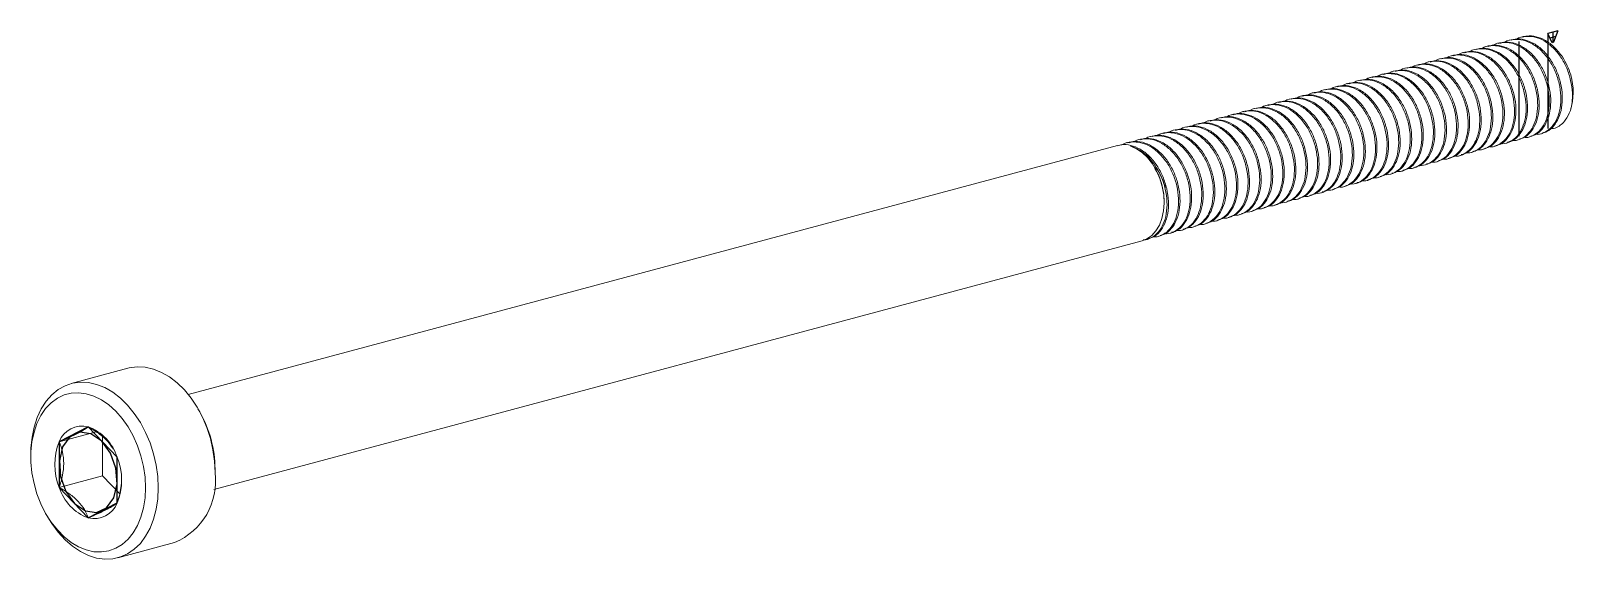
# Model space of a CAD drawing. Header units: millimetres. Extents: x -46.3 to 0.8, y -14.6 to 1.5.
import ezdxf

# ---------------------------------------------------------------- set-up
doc = ezdxf.new("R2010")
doc.units = ezdxf.units.MM
doc.linetypes.add('CENTERX2', pattern=[20.32, 12.7, -2.54, 2.54, -2.54])

msp = doc.modelspace()

# ---------------------------------------------------------------- linework, layer by layer
at = {"color": 7, "linetype": 'Continuous'}
for p, q in [((0.309, 1.528), (0, 1.445)), ((0.133, 1.168), (0, 1.445)), ((0.309, 1.528), (0.177, 1.18)), ((0.177, 1.18), (0.133, 1.168)), ((-44.548, -10.544), (-45.432, -11.003)), ((-43.664, -11.476), (-44.548, -10.544)), ((-45.432, -11.003), (-45.432, -12.393)), ((-43.664, -12.867), (-43.664, -11.476)), ((-45.432, -12.393), (-44.548, -13.325)), ((-44.548, -13.325), (-43.664, -12.867))]:
    msp.add_line(p, q, dxfattribs=at)
at = {"color": 7, "linetype": 'CENTERX2'}
for p, q in [((0, 1.445), (0, -1.445)), ((0.155, 1.487), (0.155, 1.174)), ((-0.884, 1.208), (-0.884, -1.682)), ((0.243, 1.354), (0.066, 1.306))]:
    msp.add_line(p, q, dxfattribs=at)
at = {"color": 7, "linetype": 'Continuous', "lineweight": 15}
for p, q in [((-2.177, 0.97), (-2.221, 0.958)), ((-1.823, 1.064), (-1.867, 1.053)), ((-1.47, 1.159), (-1.514, 1.147)), ((-1.116, 1.254), (-1.16, 1.242)), ((-0.763, 1.349), (-0.807, 1.337)), ((-3.944, 0.496), (-3.989, 0.484)), ((-3.591, 0.591), (-3.635, 0.579)), ((-3.237, 0.686), (-3.282, 0.674)), ((-2.884, 0.78), (-2.928, 0.768)), ((-2.53, 0.875), (-2.574, 0.863)), ((-5.712, 0.023), (-5.756, 0.011)), ((-5.359, 0.117), (-5.403, 0.105)), ((-5.005, 0.212), (-5.049, 0.2)), ((-4.652, 0.307), (-4.696, 0.295)), ((-4.298, 0.401), (-4.342, 0.39)), ((-7.48, -0.451), (-7.524, -0.463)), ((-7.126, -0.356), (-7.171, -0.368)), ((-6.773, -0.262), (-6.817, -0.273)), ((-6.419, -0.167), (-6.464, -0.179)), ((-6.066, -0.072), (-6.11, -0.084)), ((-9.248, -0.925), (-9.292, -0.937)), ((-8.894, -0.83), (-8.938, -0.842)), ((-8.541, -0.735), (-8.585, -0.747)), ((-8.187, -0.641), (-8.231, -0.652)), ((-7.834, -0.546), (-7.878, -0.558)), ((-11.016, -1.398), (-11.06, -1.41)), ((-10.662, -1.304), (-10.706, -1.315)), ((-10.308, -1.209), (-10.353, -1.221)), ((-9.955, -1.114), (-9.999, -1.126)), ((-9.601, -1.019), (-9.646, -1.031)), ((-12.783, -1.872), (-12.828, -1.884)), ((-12.43, -1.777), (-12.474, -1.789)), ((-12.076, -1.682), (-12.12, -1.694)), ((-11.723, -1.588), (-11.767, -1.6)), ((-11.369, -1.493), (-11.413, -1.505)), ((-1.268, -1.893), (-1.224, -1.881)), ((-0.914, -1.798), (-0.87, -1.786)), ((-0.561, -1.703), (-0.516, -1.691)), ((-0.207, -1.608), (-0.163, -1.597)), ((-13.137, -1.967), (-41.492, -9.563)), ((-2.682, -2.271), (-2.638, -2.26)), ((-2.328, -2.177), (-2.284, -2.165)), ((-1.975, -2.082), (-1.931, -2.07)), ((-1.621, -1.987), (-1.577, -1.975)), ((-11.984, -2.662), (-11.994, -2.645)), ((-4.45, -2.745), (-4.406, -2.733)), ((-4.096, -2.65), (-4.052, -2.638)), ((-3.743, -2.556), (-3.698, -2.544)), ((-3.389, -2.461), (-3.345, -2.449)), ((-3.036, -2.366), (-2.991, -2.354)), ((-6.218, -3.219), (-6.173, -3.207)), ((-5.864, -3.124), (-5.82, -3.112)), ((-5.51, -3.029), (-5.466, -3.017)), ((-5.157, -2.934), (-5.113, -2.923)), ((-4.803, -2.84), (-4.759, -2.828)), ((-11.71, -3.705), (-11.71, -3.683)), ((-7.985, -3.692), (-7.941, -3.68)), ((-7.632, -3.598), (-7.588, -3.586)), ((-7.278, -3.503), (-7.234, -3.491)), ((-6.925, -3.408), (-6.88, -3.396)), ((-6.571, -3.313), (-6.527, -3.302)), ((-9.753, -4.166), (-9.709, -4.154)), ((-9.4, -4.071), (-9.355, -4.059)), ((-9.046, -3.976), (-9.002, -3.965)), ((-8.692, -3.882), (-8.648, -3.87)), ((-8.339, -3.787), (-8.295, -3.775)), ((-11.521, -4.639), (-11.477, -4.628)), ((-11.167, -4.545), (-11.123, -4.533)), ((-10.814, -4.45), (-10.77, -4.438)), ((-10.46, -4.355), (-10.416, -4.343)), ((-10.107, -4.261), (-10.062, -4.249)), ((-40.716, -12.461), (-12.382, -4.87)), ((-12.228, -4.829), (-12.184, -4.817)), ((-11.874, -4.734), (-11.83, -4.722)), ((-43.333, -8.762), (-45.065, -9.226)), ((-41.145, -10.085), (-41.197, -9.995)), ((-44.303, -10.7), (-45.432, -11.003)), ((-44.106, -10.848), (-44.106, -12.038)), ((-46.298, -11.362), (-46.298, -11.466)), ((-44.106, -12.038), (-45.432, -12.393)), ((-44.106, -12.038), (-43.586, -12.587)), ((-40.676, -11.94), (-40.676, -11.835)), ((-45.829, -13.216), (-45.777, -13.306)), ((-43.642, -14.539), (-41.909, -14.075))]:
    msp.add_line(p, q, dxfattribs=at)
at = {"color": 7, "linetype": 'Continuous', "lineweight": 15, "flags": 128}
for points in [[(-12.382, -4.87), (-12.236, -4.813), (-12.087, -4.71), (-11.959, -4.569), (-11.854, -4.394), (-11.776, -4.19), (-11.727, -3.964), (-11.71, -3.722), (-11.723, -3.471), (-11.768, -3.218), (-11.842, -2.971), (-11.943, -2.738), (-12.069, -2.525), (-12.216, -2.338), (-12.379, -2.183), (-12.553, -2.065), (-12.734, -1.987)], [(-11.768, -3.203), (-11.723, -3.453), (-11.71, -3.683)], [(-40.676, -11.94), (-40.692, -11.596), (-40.74, -11.25), (-40.818, -10.907), (-40.927, -10.572), (-41.062, -10.251), (-41.224, -9.95), (-41.408, -9.672), (-41.613, -9.423), (-41.834, -9.207), (-42.068, -9.027), (-42.311, -8.886), (-42.559, -8.787), (-42.808, -8.731), (-43.054, -8.72), (-43.292, -8.752), (-43.333, -8.762)], [(-46.298, -11.362), (-46.294, -11.193), (-46.262, -10.865), (-46.199, -10.553), (-46.105, -10.264), (-45.983, -10.001), (-45.834, -9.769), (-45.661, -9.571), (-45.466, -9.412), (-45.253, -9.293), (-45.025, -9.216), (-44.786, -9.184), (-44.54, -9.195), (-44.291, -9.251), (-44.043, -9.35), (-43.8, -9.491), (-43.566, -9.671), (-43.345, -9.887), (-43.141, -10.136), (-42.956, -10.414), (-42.795, -10.716), (-42.659, -11.037), (-42.551, -11.371), (-42.472, -11.715), (-42.425, -12.061), (-42.409, -12.404)], [(-42.798, -12.404), (-42.813, -12.082), (-42.86, -11.757), (-42.937, -11.436), (-43.042, -11.123), (-43.174, -10.825), (-43.331, -10.547), (-43.51, -10.293), (-43.707, -10.069), (-43.919, -9.878), (-44.142, -9.724), (-44.373, -9.609), (-44.606, -9.536), (-44.839, -9.506), (-45.066, -9.518), (-45.284, -9.574), (-45.489, -9.673), (-45.678, -9.811), (-45.846, -9.988), (-45.991, -10.199), (-46.11, -10.441), (-46.201, -10.71), (-46.263, -11), (-46.294, -11.308), (-46.294, -11.626), (-46.263, -11.95), (-46.201, -12.274), (-46.11, -12.592), (-45.991, -12.898), (-45.846, -13.187), (-45.678, -13.453), (-45.489, -13.692), (-45.284, -13.9), (-45.066, -14.073), (-44.839, -14.208), (-44.606, -14.302), (-44.373, -14.354), (-44.142, -14.363), (-43.919, -14.329), (-43.707, -14.251), (-43.51, -14.133), (-43.331, -13.975), (-43.174, -13.781), (-43.042, -13.553), (-42.937, -13.297), (-42.86, -13.017), (-42.813, -12.717), (-42.798, -12.404)], [(-42.409, -12.404), (-42.425, -12.738), (-42.472, -13.059), (-42.551, -13.36), (-42.659, -13.637), (-42.795, -13.885), (-42.956, -14.1), (-43.141, -14.279), (-43.345, -14.418), (-43.566, -14.516), (-43.8, -14.571), (-44.043, -14.581), (-44.291, -14.548), (-44.54, -14.47), (-44.786, -14.35), (-45.025, -14.189), (-45.253, -13.991), (-45.466, -13.758), (-45.661, -13.494), (-45.777, -13.306)]]:
    msp.add_lwpolyline(points, dxfattribs=at)
at = {"color": 7, "linetype": 'CENTERX2', "flags": 128}
msp.add_lwpolyline([(-43.702, -11.809), (-43.866, -11.352), (-44.133, -10.983), (-44.463, -10.759), (-44.806, -10.714), (-45.11, -10.855), (-45.328, -11.16), (-45.428, -11.584), (-45.393, -12.06), (-45.23, -12.518), (-44.963, -12.887), (-44.632, -13.111), (-44.289, -13.156), (-43.986, -13.015), (-43.767, -12.709), (-43.668, -12.286), (-43.702, -11.809)], dxfattribs=at)
at = {"color": 7, "linetype": 'Continuous', "lineweight": 15}
for centre, radius, start, end in [((-1.139, -0.34), 1.914, 343.0475, 15.8629), ((-44.219, -11.847), 3.543, 0.1848, 29.8112), ((-44.731, -11.271), 0.75, 75.8168, 159.0182), ((-45.053, -11.909), 1.455, 17.2902, 69.6675), ((-43.746, -11.698), 1.823, 157.582, 202.418), ((-45.349, -12.172), 1.823, 337.582, 22.418), ((-42.689, -12.201), 2.03, 292.593, 7.4055), ((-44.042, -11.961), 1.455, 197.2902, 249.6675), ((-44.364, -12.598), 0.75, 255.8168, 339.0182)]:
    msp.add_arc(centre, radius, start, end, dxfattribs=at)
for points, knots in [([(-1.424, -1.907), (-1.409, -1.909), (-1.306, -1.923), (-1.129, -1.85), (-0.92, -1.687), (-0.765, -1.433), (-0.672, -1.116), (-0.65, -0.749), (-0.703, -0.363), (-0.824, 0.012), (-1.007, 0.355), (-1.246, 0.645), (-1.522, 0.856), (-1.813, 0.978), (-2.099, 0.991), (-2.294, 0.959), (-2.376, 0.897), (-2.378, 0.896)], [0, 0, 0, 0, 0.013119, 0.090102, 0.167085, 0.24143, 0.315776, 0.392759, 0.469742, 0.544087, 0.618432, 0.695416, 0.772399, 0.846744, 0.921089, 0.998072, 1, 1, 1, 1]), ([(-1.227, -1.868), (-1.18, -1.858), (-1.05, -1.828), (-0.877, -1.671), (-0.721, -1.422), (-0.628, -1.104), (-0.606, -0.738), (-0.659, -0.351), (-0.78, 0.024), (-0.963, 0.367), (-1.202, 0.657), (-1.478, 0.87), (-1.767, 0.984), (-2.005, 1.015), (-2.133, 0.971), (-2.173, 0.957)], [0, 0, 0, 0, 0.047416, 0.132202, 0.214083, 0.295964, 0.38075, 0.465536, 0.547416, 0.629297, 0.714083, 0.798869, 0.88075, 0.96263, 1, 1, 1, 1]), ([(-1.071, -1.812), (-1.056, -1.814), (-0.952, -1.828), (-0.775, -1.756), (-0.567, -1.592), (-0.412, -1.338), (-0.319, -1.021), (-0.297, -0.655), (-0.35, -0.268), (-0.471, 0.107), (-0.654, 0.45), (-0.892, 0.74), (-1.168, 0.951), (-1.459, 1.072), (-1.745, 1.085), (-1.941, 1.053), (-2.022, 0.992), (-2.024, 0.991)], [0, 0, 0, 0, 0.013119, 0.090102, 0.167085, 0.24143, 0.315776, 0.392759, 0.469742, 0.544087, 0.618432, 0.695416, 0.772399, 0.846744, 0.921089, 0.998072, 1, 1, 1, 1]), ([(-0.874, -1.773), (-0.827, -1.763), (-0.697, -1.733), (-0.524, -1.576), (-0.367, -1.327), (-0.274, -1.009), (-0.253, -0.643), (-0.306, -0.256), (-0.427, 0.119), (-0.609, 0.462), (-0.848, 0.751), (-1.125, 0.964), (-1.413, 1.079), (-1.652, 1.11), (-1.78, 1.066), (-1.82, 1.052)], [0, 0, 0, 0, 0.047416, 0.132202, 0.214083, 0.295964, 0.38075, 0.465536, 0.547416, 0.629297, 0.714083, 0.798869, 0.88075, 0.96263, 1, 1, 1, 1]), ([(-0.717, -1.717), (-0.702, -1.719), (-0.598, -1.733), (-0.422, -1.661), (-0.213, -1.498), (-0.058, -1.243), (0.035, -0.926), (0.057, -0.56), (0.004, -0.174), (-0.117, 0.202), (-0.3, 0.544), (-0.539, 0.835), (-0.815, 1.046), (-1.106, 1.167), (-1.392, 1.18), (-1.587, 1.148), (-1.669, 1.087), (-1.671, 1.085)], [0, 0, 0, 0, 0.013119, 0.090102, 0.167085, 0.24143, 0.315776, 0.392759, 0.469742, 0.544087, 0.618432, 0.695416, 0.772399, 0.846744, 0.921089, 0.998072, 1, 1, 1, 1]), ([(-0.52, -1.679), (-0.473, -1.668), (-0.343, -1.639), (-0.17, -1.482), (-0.014, -1.233), (0.079, -0.914), (0.101, -0.548), (0.048, -0.162), (-0.073, 0.213), (-0.256, 0.556), (-0.494, 0.846), (-0.771, 1.059), (-1.06, 1.173), (-1.298, 1.205), (-1.426, 1.16), (-1.466, 1.147)], [0, 0, 0, 0, 0.047416, 0.132202, 0.214083, 0.295964, 0.38075, 0.465536, 0.547416, 0.629297, 0.714083, 0.798869, 0.88075, 0.96263, 1, 1, 1, 1]), ([(-0.364, -1.623), (-0.349, -1.625), (-0.245, -1.639), (-0.068, -1.566), (0.14, -1.403), (0.295, -1.149), (0.389, -0.832), (0.41, -0.465), (0.357, -0.079), (0.236, 0.296), (0.054, 0.639), (-0.185, 0.929), (-0.461, 1.141), (-0.752, 1.262), (-1.038, 1.275), (-1.234, 1.243), (-1.315, 1.181), (-1.317, 1.18)], [0, 0, 0, 0, 0.013119, 0.090102, 0.167085, 0.24143, 0.315776, 0.392759, 0.469742, 0.544087, 0.618432, 0.695416, 0.772399, 0.846744, 0.921089, 0.998072, 1, 1, 1, 1]), ([(-0.166, -1.584), (-0.12, -1.573), (0.01, -1.544), (0.184, -1.387), (0.34, -1.138), (0.433, -0.819), (0.455, -0.453), (0.402, -0.067), (0.281, 0.308), (0.098, 0.651), (-0.141, 0.941), (-0.417, 1.154), (-0.706, 1.268), (-0.944, 1.299), (-1.072, 1.255), (-1.113, 1.241)], [0, 0, 0, 0, 0.047416, 0.132202, 0.214083, 0.295964, 0.38075, 0.465536, 0.547416, 0.629297, 0.714083, 0.798869, 0.88075, 0.96263, 1, 1, 1, 1]), ([(0.691, -0.898), (0.711, -0.816), (0.751, -0.65), (0.759, -0.338), (0.711, 0.016), (0.59, 0.391), (0.407, 0.734), (0.168, 1.024), (-0.108, 1.235), (-0.399, 1.356), (-0.685, 1.369), (-0.88, 1.338), (-0.962, 1.276), (-0.964, 1.275)], [0, 0, 0, 0, 0.07881, 0.159211, 0.265802, 0.368741, 0.47168, 0.578271, 0.684862, 0.787801, 0.89074, 0.997331, 1, 1, 1, 1]), ([(0.702, 0.183), (0.668, 0.279), (0.601, 0.473), (0.435, 0.764), (0.213, 1.036), (-0.064, 1.249), (-0.353, 1.363), (-0.591, 1.394), (-0.719, 1.35), (-0.759, 1.336)], [0, 0, 0, 0, 0.128912, 0.260257, 0.429449, 0.598641, 0.762034, 0.925428, 1, 1, 1, 1]), ([(-3.192, -2.38), (-3.177, -2.382), (-3.073, -2.396), (-2.896, -2.324), (-2.688, -2.161), (-2.533, -1.907), (-2.44, -1.589), (-2.418, -1.223), (-2.471, -0.837), (-2.592, -0.461), (-2.775, -0.119), (-3.014, 0.172), (-3.29, 0.383), (-3.581, 0.504), (-3.867, 0.517), (-4.062, 0.485), (-4.144, 0.424), (-4.145, 0.422)], [0, 0, 0, 0, 0.013119, 0.090102, 0.167085, 0.24143, 0.315776, 0.392759, 0.469742, 0.544087, 0.618432, 0.695416, 0.772399, 0.846744, 0.921089, 0.998072, 1, 1, 1, 1]), ([(-2.995, -2.342), (-2.948, -2.331), (-2.818, -2.302), (-2.645, -2.145), (-2.489, -1.896), (-2.396, -1.577), (-2.374, -1.211), (-2.427, -0.825), (-2.548, -0.45), (-2.731, -0.107), (-2.969, 0.183), (-3.246, 0.396), (-3.535, 0.51), (-3.773, 0.542), (-3.901, 0.497), (-3.941, 0.484)], [0, 0, 0, 0, 0.0474163, 0.1322023, 0.2140829, 0.2959636, 0.3807496, 0.4655357, 0.5474163, 0.6292969, 0.7140829, 0.798869, 0.8807496, 0.9626302, 1, 1, 1, 1]), ([(-2.839, -2.286), (-2.824, -2.288), (-2.72, -2.302), (-2.543, -2.229), (-2.334, -2.066), (-2.18, -1.812), (-2.086, -1.495), (-2.065, -1.128), (-2.118, -0.742), (-2.239, -0.367), (-2.421, -0.024), (-2.66, 0.266), (-2.936, 0.477), (-3.227, 0.599), (-3.513, 0.612), (-3.709, 0.58), (-3.79, 0.518), (-3.792, 0.517)], [0, 0, 0, 0, 0.013119, 0.090102, 0.167085, 0.24143, 0.315776, 0.392759, 0.469742, 0.544087, 0.618432, 0.695416, 0.772399, 0.846744, 0.921089, 0.998072, 1, 1, 1, 1]), ([(-2.641, -2.247), (-2.595, -2.236), (-2.465, -2.207), (-2.291, -2.05), (-2.135, -1.801), (-2.042, -1.482), (-2.02, -1.116), (-2.073, -0.73), (-2.194, -0.355), (-2.377, -0.012), (-2.616, 0.278), (-2.892, 0.491), (-3.181, 0.605), (-3.419, 0.636), (-3.547, 0.592), (-3.587, 0.578)], [0, 0, 0, 0, 0.0474163, 0.1322023, 0.2140829, 0.2959636, 0.3807496, 0.4655357, 0.5474163, 0.6292969, 0.7140829, 0.798869, 0.8807496, 0.9626302, 1, 1, 1, 1]), ([(-2.485, -2.191), (-2.47, -2.193), (-2.366, -2.207), (-2.189, -2.135), (-1.981, -1.971), (-1.826, -1.717), (-1.733, -1.4), (-1.711, -1.033), (-1.764, -0.647), (-1.885, -0.272), (-2.068, 0.071), (-2.307, 0.361), (-2.582, 0.572), (-2.873, 0.693), (-3.159, 0.706), (-3.355, 0.675), (-3.436, 0.613), (-3.438, 0.612)], [0, 0, 0, 0, 0.0131188, 0.0901021, 0.1670853, 0.2414305, 0.3157756, 0.3927589, 0.4697421, 0.5440873, 0.6184324, 0.6954156, 0.7723989, 0.846744, 0.9210892, 0.9980724, 1, 1, 1, 1]), ([(-2.288, -2.152), (-2.241, -2.142), (-2.111, -2.112), (-1.938, -1.955), (-1.782, -1.706), (-1.689, -1.388), (-1.667, -1.022), (-1.72, -0.635), (-1.841, -0.26), (-2.024, 0.083), (-2.262, 0.373), (-2.539, 0.586), (-2.827, 0.7), (-3.066, 0.731), (-3.194, 0.687), (-3.234, 0.673)], [0, 0, 0, 0, 0.047416, 0.132202, 0.214083, 0.295964, 0.38075, 0.465536, 0.547416, 0.629297, 0.714083, 0.798869, 0.88075, 0.96263, 1, 1, 1, 1]), ([(-2.132, -2.096), (-2.116, -2.098), (-2.013, -2.112), (-1.836, -2.04), (-1.627, -1.877), (-1.473, -1.622), (-1.379, -1.305), (-1.357, -0.939), (-1.41, -0.552), (-1.531, -0.177), (-1.714, 0.166), (-1.953, 0.456), (-2.229, 0.667), (-2.52, 0.788), (-2.806, 0.801), (-3.001, 0.769), (-3.083, 0.708), (-3.085, 0.706)], [0, 0, 0, 0, 0.013119, 0.090102, 0.167085, 0.24143, 0.315776, 0.392759, 0.469742, 0.544087, 0.618432, 0.695416, 0.772399, 0.846744, 0.921089, 0.998072, 1, 1, 1, 1]), ([(-1.934, -2.058), (-1.888, -2.047), (-1.757, -2.018), (-1.584, -1.86), (-1.428, -1.612), (-1.335, -1.293), (-1.313, -0.927), (-1.366, -0.541), (-1.487, -0.166), (-1.67, 0.178), (-1.909, 0.467), (-2.185, 0.68), (-2.474, 0.795), (-2.712, 0.826), (-2.84, 0.782), (-2.88, 0.768)], [0, 0, 0, 0, 0.047416, 0.132202, 0.214083, 0.295964, 0.38075, 0.465536, 0.547416, 0.629297, 0.714083, 0.798869, 0.88075, 0.96263, 1, 1, 1, 1]), ([(-1.778, -2.001), (-1.763, -2.003), (-1.659, -2.018), (-1.482, -1.945), (-1.274, -1.782), (-1.119, -1.528), (-1.026, -1.21), (-1.004, -0.844), (-1.057, -0.458), (-1.178, -0.083), (-1.361, 0.26), (-1.599, 0.551), (-1.875, 0.762), (-2.166, 0.883), (-2.452, 0.896), (-2.648, 0.864), (-2.729, 0.803), (-2.731, 0.801)], [0, 0, 0, 0, 0.013119, 0.090102, 0.167085, 0.24143, 0.315776, 0.392759, 0.469742, 0.544087, 0.618432, 0.695416, 0.772399, 0.846744, 0.921089, 0.998072, 1, 1, 1, 1]), ([(-1.581, -1.963), (-1.534, -1.952), (-1.404, -1.923), (-1.231, -1.766), (-1.075, -1.517), (-0.982, -1.198), (-0.96, -0.832), (-1.013, -0.446), (-1.134, -0.071), (-1.316, 0.272), (-1.555, 0.562), (-1.832, 0.775), (-2.12, 0.889), (-2.359, 0.921), (-2.487, 0.876), (-2.527, 0.862)], [0, 0, 0, 0, 0.047416, 0.132202, 0.214083, 0.295964, 0.38075, 0.465536, 0.547416, 0.629297, 0.714083, 0.798869, 0.88075, 0.96263, 1, 1, 1, 1]), ([(-4.96, -2.854), (-4.945, -2.856), (-4.841, -2.87), (-4.664, -2.798), (-4.456, -2.634), (-4.301, -2.38), (-4.208, -2.063), (-4.186, -1.696), (-4.239, -1.31), (-4.36, -0.935), (-4.543, -0.592), (-4.781, -0.302), (-5.057, -0.091), (-5.348, 0.03), (-5.634, 0.043), (-5.83, 0.012), (-5.911, -0.05), (-5.913, -0.051)], [0, 0, 0, 0, 0.013119, 0.090102, 0.167085, 0.24143, 0.315776, 0.392759, 0.469742, 0.544087, 0.618432, 0.695416, 0.772399, 0.846744, 0.921089, 0.998072, 1, 1, 1, 1]), ([(-4.763, -2.815), (-4.716, -2.805), (-4.586, -2.775), (-4.413, -2.618), (-4.256, -2.369), (-4.164, -2.051), (-4.142, -1.685), (-4.195, -1.298), (-4.316, -0.923), (-4.498, -0.58), (-4.737, -0.291), (-5.014, -0.078), (-5.302, 0.037), (-5.541, 0.068), (-5.669, 0.024), (-5.709, 0.01)], [0, 0, 0, 0, 0.047416, 0.132202, 0.214083, 0.295964, 0.38075, 0.465536, 0.547416, 0.629297, 0.714083, 0.798869, 0.88075, 0.96263, 1, 1, 1, 1]), ([(-4.606, -2.759), (-4.591, -2.761), (-4.488, -2.775), (-4.311, -2.703), (-4.102, -2.54), (-3.947, -2.285), (-3.854, -1.968), (-3.832, -1.602), (-3.885, -1.215), (-4.006, -0.84), (-4.189, -0.497), (-4.428, -0.207), (-4.704, 0.004), (-4.995, 0.125), (-5.281, 0.138), (-5.476, 0.106), (-5.558, 0.045), (-5.56, 0.043)], [0, 0, 0, 0, 0.013119, 0.090102, 0.167085, 0.24143, 0.315776, 0.392759, 0.469742, 0.544087, 0.618432, 0.695416, 0.772399, 0.846744, 0.921089, 0.998072, 1, 1, 1, 1]), ([(-4.409, -2.721), (-4.362, -2.71), (-4.232, -2.681), (-4.059, -2.523), (-3.903, -2.275), (-3.81, -1.956), (-3.788, -1.59), (-3.841, -1.204), (-3.962, -0.829), (-4.145, -0.485), (-4.384, -0.196), (-4.66, 0.017), (-4.949, 0.132), (-5.187, 0.163), (-5.315, 0.118), (-5.355, 0.105)], [0, 0, 0, 0, 0.047416, 0.132202, 0.214083, 0.295964, 0.38075, 0.465536, 0.547416, 0.629297, 0.714083, 0.798869, 0.88075, 0.96263, 1, 1, 1, 1]), ([(-4.253, -2.664), (-4.238, -2.667), (-4.134, -2.681), (-3.957, -2.608), (-3.749, -2.445), (-3.594, -2.191), (-3.501, -1.874), (-3.479, -1.507), (-3.532, -1.121), (-3.653, -0.746), (-3.836, -0.403), (-4.074, -0.113), (-4.35, 0.099), (-4.641, 0.22), (-4.927, 0.233), (-5.123, 0.201), (-5.204, 0.14), (-5.206, 0.138)], [0, 0, 0, 0, 0.013119, 0.090102, 0.167085, 0.24143, 0.315776, 0.392759, 0.469742, 0.544087, 0.618432, 0.695416, 0.772399, 0.846744, 0.921089, 0.998072, 1, 1, 1, 1]), ([(-4.056, -2.626), (-4.009, -2.615), (-3.879, -2.586), (-3.706, -2.429), (-3.549, -2.18), (-3.456, -1.861), (-3.435, -1.495), (-3.488, -1.109), (-3.609, -0.734), (-3.791, -0.391), (-4.03, -0.101), (-4.307, 0.112), (-4.595, 0.226), (-4.834, 0.257), (-4.962, 0.213), (-5.002, 0.199)], [0, 0, 0, 0, 0.047416, 0.132202, 0.214083, 0.295964, 0.38075, 0.465536, 0.547416, 0.629297, 0.714083, 0.798869, 0.88075, 0.96263, 1, 1, 1, 1]), ([(-3.899, -2.57), (-3.884, -2.572), (-3.78, -2.586), (-3.604, -2.514), (-3.395, -2.35), (-3.24, -2.096), (-3.147, -1.779), (-3.125, -1.412), (-3.178, -1.026), (-3.299, -0.651), (-3.482, -0.308), (-3.721, -0.018), (-3.997, 0.193), (-4.288, 0.314), (-4.574, 0.328), (-4.769, 0.296), (-4.851, 0.234), (-4.853, 0.233)], [0, 0, 0, 0, 0.013119, 0.090102, 0.167085, 0.24143, 0.315776, 0.392759, 0.469742, 0.544087, 0.618432, 0.695416, 0.772399, 0.846744, 0.921089, 0.998072, 1, 1, 1, 1]), ([(-3.702, -2.531), (-3.655, -2.521), (-3.525, -2.491), (-3.352, -2.334), (-3.196, -2.085), (-3.103, -1.767), (-3.081, -1.401), (-3.134, -1.014), (-3.255, -0.639), (-3.438, -0.296), (-3.676, -0.006), (-3.953, 0.207), (-4.242, 0.321), (-4.48, 0.352), (-4.608, 0.308), (-4.648, 0.294)], [0, 0, 0, 0, 0.047416, 0.132202, 0.214083, 0.295964, 0.38075, 0.465536, 0.547416, 0.629297, 0.714083, 0.798869, 0.88075, 0.96263, 1, 1, 1, 1]), ([(-3.546, -2.475), (-3.531, -2.477), (-3.427, -2.491), (-3.25, -2.419), (-3.042, -2.256), (-2.887, -2.001), (-2.793, -1.684), (-2.772, -1.318), (-2.825, -0.931), (-2.946, -0.556), (-3.128, -0.213), (-3.367, 0.077), (-3.643, 0.288), (-3.934, 0.409), (-4.22, 0.422), (-4.416, 0.39), (-4.497, 0.329), (-4.499, 0.327)], [0, 0, 0, 0, 0.013119, 0.090102, 0.167085, 0.24143, 0.315776, 0.392759, 0.469742, 0.544087, 0.618432, 0.695416, 0.772399, 0.846744, 0.921089, 0.998072, 1, 1, 1, 1]), ([(-3.348, -2.436), (-3.302, -2.426), (-3.172, -2.396), (-2.998, -2.239), (-2.842, -1.991), (-2.749, -1.672), (-2.727, -1.306), (-2.78, -0.919), (-2.901, -0.544), (-3.084, -0.201), (-3.323, 0.088), (-3.599, 0.301), (-3.888, 0.416), (-4.126, 0.447), (-4.254, 0.403), (-4.295, 0.389)], [0, 0, 0, 0, 0.047416, 0.132202, 0.214083, 0.295964, 0.38075, 0.465536, 0.547416, 0.629297, 0.714083, 0.798869, 0.88075, 0.96263, 1, 1, 1, 1]), ([(-6.728, -3.328), (-6.713, -3.33), (-6.609, -3.344), (-6.432, -3.271), (-6.224, -3.108), (-6.069, -2.854), (-5.975, -2.537), (-5.954, -2.17), (-6.007, -1.784), (-6.128, -1.409), (-6.31, -1.066), (-6.549, -0.776), (-6.825, -0.564), (-7.116, -0.443), (-7.402, -0.43), (-7.598, -0.462), (-7.679, -0.523), (-7.681, -0.525)], [0, 0, 0, 0, 0.013119, 0.090102, 0.167085, 0.24143, 0.315776, 0.392759, 0.469742, 0.544087, 0.618432, 0.695416, 0.772399, 0.846744, 0.921089, 0.998072, 1, 1, 1, 1]), ([(-6.53, -3.289), (-6.484, -3.278), (-6.354, -3.249), (-6.18, -3.092), (-6.024, -2.843), (-5.931, -2.524), (-5.909, -2.158), (-5.962, -1.772), (-6.083, -1.397), (-6.266, -1.054), (-6.505, -0.764), (-6.781, -0.551), (-7.07, -0.437), (-7.308, -0.406), (-7.436, -0.45), (-7.477, -0.464)], [0, 0, 0, 0, 0.047416, 0.132202, 0.214083, 0.295964, 0.38075, 0.465536, 0.547416, 0.629297, 0.714083, 0.798869, 0.88075, 0.96263, 1, 1, 1, 1]), ([(-6.374, -3.233), (-6.359, -3.235), (-6.255, -3.249), (-6.078, -3.177), (-5.87, -3.013), (-5.715, -2.759), (-5.622, -2.442), (-5.6, -2.075), (-5.653, -1.689), (-5.774, -1.314), (-5.957, -0.971), (-6.196, -0.681), (-6.472, -0.47), (-6.763, -0.349), (-7.049, -0.336), (-7.244, -0.367), (-7.325, -0.429), (-7.327, -0.43)], [0, 0, 0, 0, 0.013119, 0.090102, 0.167085, 0.24143, 0.315776, 0.392759, 0.469742, 0.544087, 0.618432, 0.695416, 0.772399, 0.846744, 0.921089, 0.998072, 1, 1, 1, 1]), ([(-6.177, -3.194), (-6.13, -3.184), (-6, -3.154), (-5.827, -2.997), (-5.671, -2.748), (-5.578, -2.43), (-5.556, -2.064), (-5.609, -1.677), (-5.73, -1.302), (-5.913, -0.959), (-6.151, -0.669), (-6.428, -0.456), (-6.717, -0.342), (-6.955, -0.311), (-7.083, -0.355), (-7.123, -0.369)], [0, 0, 0, 0, 0.047416, 0.132202, 0.214083, 0.295964, 0.38075, 0.465536, 0.547416, 0.629297, 0.714083, 0.798869, 0.88075, 0.96263, 1, 1, 1, 1]), ([(-6.021, -3.138), (-6.006, -3.14), (-5.902, -3.154), (-5.725, -3.082), (-5.516, -2.919), (-5.362, -2.664), (-5.268, -2.347), (-5.246, -1.981), (-5.3, -1.594), (-5.42, -1.219), (-5.603, -0.876), (-5.842, -0.586), (-6.118, -0.375), (-6.409, -0.254), (-6.695, -0.241), (-6.891, -0.273), (-6.972, -0.334), (-6.974, -0.336)], [0, 0, 0, 0, 0.013119, 0.090102, 0.167085, 0.24143, 0.315776, 0.392759, 0.469742, 0.544087, 0.618432, 0.695416, 0.772399, 0.846744, 0.921089, 0.998072, 1, 1, 1, 1]), ([(-5.823, -3.099), (-5.777, -3.089), (-5.647, -3.06), (-5.473, -2.902), (-5.317, -2.654), (-5.224, -2.335), (-5.202, -1.969), (-5.255, -1.582), (-5.376, -1.207), (-5.559, -0.864), (-5.798, -0.575), (-6.074, -0.362), (-6.363, -0.247), (-6.601, -0.216), (-6.729, -0.26), (-6.769, -0.274)], [0, 0, 0, 0, 0.047416, 0.132202, 0.214083, 0.295964, 0.38075, 0.465536, 0.547416, 0.629297, 0.714083, 0.798869, 0.88075, 0.96263, 1, 1, 1, 1]), ([(-5.667, -3.043), (-5.652, -3.045), (-5.548, -3.059), (-5.371, -2.987), (-5.163, -2.824), (-5.008, -2.57), (-4.915, -2.252), (-4.893, -1.886), (-4.946, -1.5), (-5.067, -1.125), (-5.25, -0.782), (-5.489, -0.491), (-5.764, -0.28), (-6.055, -0.159), (-6.341, -0.146), (-6.537, -0.178), (-6.618, -0.239), (-6.62, -0.241)], [0, 0, 0, 0, 0.013119, 0.090102, 0.167085, 0.24143, 0.315776, 0.392759, 0.469742, 0.544087, 0.618432, 0.695416, 0.772399, 0.846744, 0.921089, 0.998072, 1, 1, 1, 1]), ([(-5.47, -3.005), (-5.423, -2.994), (-5.293, -2.965), (-5.12, -2.808), (-4.964, -2.559), (-4.871, -2.24), (-4.849, -1.874), (-4.902, -1.488), (-5.023, -1.113), (-5.206, -0.77), (-5.444, -0.48), (-5.721, -0.267), (-6.009, -0.153), (-6.248, -0.121), (-6.376, -0.166), (-6.416, -0.18)], [0, 0, 0, 0, 0.0474163, 0.1322023, 0.2140829, 0.2959636, 0.3807496, 0.4655357, 0.5474163, 0.6292969, 0.7140829, 0.798869, 0.8807496, 0.9626302, 1, 1, 1, 1]), ([(-5.314, -2.949), (-5.298, -2.951), (-5.195, -2.965), (-5.018, -2.892), (-4.809, -2.729), (-4.655, -2.475), (-4.561, -2.158), (-4.539, -1.791), (-4.592, -1.405), (-4.713, -1.03), (-4.896, -0.687), (-5.135, -0.397), (-5.411, -0.186), (-5.702, -0.064), (-5.988, -0.051), (-6.183, -0.083), (-6.265, -0.145), (-6.267, -0.146)], [0, 0, 0, 0, 0.013119, 0.090102, 0.167085, 0.24143, 0.315776, 0.392759, 0.469742, 0.544087, 0.618432, 0.695416, 0.772399, 0.846744, 0.921089, 0.998072, 1, 1, 1, 1]), ([(-5.116, -2.91), (-5.07, -2.899), (-4.939, -2.87), (-4.766, -2.713), (-4.61, -2.464), (-4.517, -2.146), (-4.495, -1.779), (-4.548, -1.393), (-4.669, -1.018), (-4.852, -0.675), (-5.091, -0.385), (-5.367, -0.172), (-5.656, -0.058), (-5.894, -0.027), (-6.022, -0.071), (-6.062, -0.085)], [0, 0, 0, 0, 0.047416, 0.132202, 0.214083, 0.295964, 0.38075, 0.465536, 0.547416, 0.629297, 0.714083, 0.798869, 0.88075, 0.96263, 1, 1, 1, 1]), ([(-8.496, -3.801), (-8.48, -3.803), (-8.377, -3.817), (-8.2, -3.745), (-7.991, -3.582), (-7.836, -3.327), (-7.743, -3.01), (-7.721, -2.644), (-7.774, -2.257), (-7.895, -1.882), (-8.078, -1.539), (-8.317, -1.249), (-8.593, -1.038), (-8.884, -0.917), (-9.17, -0.904), (-9.365, -0.936), (-9.447, -0.997), (-9.449, -0.999)], [0, 0, 0, 0, 0.013119, 0.090102, 0.167085, 0.24143, 0.315776, 0.392759, 0.469742, 0.544087, 0.618432, 0.695416, 0.772399, 0.846744, 0.921089, 0.998072, 1, 1, 1, 1]), ([(-8.298, -3.763), (-8.252, -3.752), (-8.121, -3.723), (-7.948, -3.565), (-7.792, -3.317), (-7.699, -2.998), (-7.677, -2.632), (-7.73, -2.245), (-7.851, -1.87), (-8.034, -1.527), (-8.273, -1.238), (-8.549, -1.025), (-8.838, -0.91), (-9.076, -0.879), (-9.204, -0.923), (-9.244, -0.937)], [0, 0, 0, 0, 0.0474163, 0.1322023, 0.2140829, 0.2959636, 0.3807496, 0.4655357, 0.5474163, 0.6292969, 0.7140829, 0.798869, 0.8807496, 0.9626302, 1, 1, 1, 1]), ([(-8.142, -3.706), (-8.127, -3.708), (-8.023, -3.723), (-7.846, -3.65), (-7.638, -3.487), (-7.483, -3.233), (-7.39, -2.915), (-7.368, -2.549), (-7.421, -2.163), (-7.542, -1.788), (-7.725, -1.445), (-7.963, -1.154), (-8.239, -0.943), (-8.53, -0.822), (-8.816, -0.809), (-9.012, -0.841), (-9.093, -0.902), (-9.095, -0.904)], [0, 0, 0, 0, 0.013119, 0.090102, 0.167085, 0.24143, 0.315776, 0.392759, 0.469742, 0.544087, 0.618432, 0.695416, 0.772399, 0.846744, 0.921089, 0.998072, 1, 1, 1, 1]), ([(-7.945, -3.668), (-7.898, -3.657), (-7.768, -3.628), (-7.595, -3.471), (-7.438, -3.222), (-7.345, -2.903), (-7.324, -2.537), (-7.377, -2.151), (-7.498, -1.776), (-7.68, -1.433), (-7.919, -1.143), (-8.196, -0.93), (-8.484, -0.816), (-8.723, -0.784), (-8.851, -0.829), (-8.891, -0.843)], [0, 0, 0, 0, 0.047416, 0.132202, 0.214083, 0.295964, 0.38075, 0.465536, 0.547416, 0.629297, 0.714083, 0.798869, 0.88075, 0.96263, 1, 1, 1, 1]), ([(-7.788, -3.612), (-7.773, -3.614), (-7.67, -3.628), (-7.493, -3.555), (-7.284, -3.392), (-7.129, -3.138), (-7.036, -2.821), (-7.014, -2.454), (-7.067, -2.068), (-7.188, -1.693), (-7.371, -1.35), (-7.61, -1.06), (-7.886, -0.849), (-8.177, -0.727), (-8.463, -0.714), (-8.658, -0.746), (-8.74, -0.808), (-8.742, -0.809)], [0, 0, 0, 0, 0.013119, 0.090102, 0.167085, 0.24143, 0.315776, 0.392759, 0.469742, 0.544087, 0.618432, 0.695416, 0.772399, 0.846744, 0.921089, 0.998072, 1, 1, 1, 1]), ([(-7.591, -3.573), (-7.544, -3.563), (-7.414, -3.533), (-7.241, -3.376), (-7.085, -3.127), (-6.992, -2.809), (-6.97, -2.443), (-7.023, -2.056), (-7.144, -1.681), (-7.327, -1.338), (-7.566, -1.048), (-7.842, -0.835), (-8.131, -0.721), (-8.369, -0.69), (-8.497, -0.734), (-8.537, -0.748)], [0, 0, 0, 0, 0.047416, 0.132202, 0.214083, 0.295964, 0.38075, 0.465536, 0.547416, 0.629297, 0.714083, 0.798869, 0.88075, 0.96263, 1, 1, 1, 1]), ([(-7.435, -3.517), (-7.42, -3.519), (-7.316, -3.533), (-7.139, -3.461), (-6.931, -3.297), (-6.776, -3.043), (-6.683, -2.726), (-6.661, -2.36), (-6.714, -1.973), (-6.835, -1.598), (-7.017, -1.255), (-7.256, -0.965), (-7.532, -0.754), (-7.823, -0.633), (-8.109, -0.62), (-8.305, -0.652), (-8.386, -0.713), (-8.388, -0.714)], [0, 0, 0, 0, 0.0131188, 0.0901021, 0.1670853, 0.2414305, 0.3157756, 0.3927589, 0.4697421, 0.5440873, 0.6184324, 0.6954156, 0.7723989, 0.846744, 0.9210892, 0.9980724, 1, 1, 1, 1]), ([(-7.238, -3.478), (-7.191, -3.468), (-7.061, -3.438), (-6.887, -3.281), (-6.731, -3.032), (-6.638, -2.714), (-6.616, -2.348), (-6.67, -1.961), (-6.79, -1.586), (-6.973, -1.243), (-7.212, -0.954), (-7.489, -0.741), (-7.777, -0.626), (-8.015, -0.595), (-8.143, -0.639), (-8.184, -0.653)], [0, 0, 0, 0, 0.047416, 0.132202, 0.214083, 0.295964, 0.38075, 0.465536, 0.547416, 0.629297, 0.714083, 0.798869, 0.88075, 0.96263, 1, 1, 1, 1]), ([(-7.081, -3.422), (-7.066, -3.424), (-6.962, -3.438), (-6.786, -3.366), (-6.577, -3.203), (-6.422, -2.948), (-6.329, -2.631), (-6.307, -2.265), (-6.36, -1.878), (-6.481, -1.503), (-6.664, -1.16), (-6.903, -0.87), (-7.179, -0.659), (-7.47, -0.538), (-7.756, -0.525), (-7.951, -0.557), (-8.033, -0.618), (-8.035, -0.62)], [0, 0, 0, 0, 0.0131188, 0.0901021, 0.1670853, 0.2414305, 0.3157756, 0.3927589, 0.4697421, 0.5440873, 0.6184324, 0.6954156, 0.7723989, 0.846744, 0.9210892, 0.9980724, 1, 1, 1, 1]), ([(-6.884, -3.384), (-6.837, -3.373), (-6.707, -3.344), (-6.534, -3.187), (-6.378, -2.938), (-6.285, -2.619), (-6.263, -2.253), (-6.316, -1.867), (-6.437, -1.492), (-6.62, -1.149), (-6.858, -0.859), (-7.135, -0.646), (-7.424, -0.531), (-7.662, -0.5), (-7.79, -0.545), (-7.83, -0.558)], [0, 0, 0, 0, 0.047416, 0.132202, 0.214083, 0.295964, 0.38075, 0.465536, 0.547416, 0.629297, 0.714083, 0.798869, 0.88075, 0.96263, 1, 1, 1, 1]), ([(0.691, -0.898), (0.645, -1.004), (0.57, -1.172), (0.415, -1.329), (0.265, -1.438), (0.142, -1.451), (0.075, -1.458)], [0, 0, 0, 0, 0.344592, 0.548902, 0.753212, 1, 1, 1, 1]), ([(-10.263, -4.275), (-10.248, -4.277), (-10.144, -4.291), (-9.968, -4.218), (-9.759, -4.055), (-9.604, -3.801), (-9.511, -3.484), (-9.489, -3.117), (-9.542, -2.731), (-9.663, -2.356), (-9.846, -2.013), (-10.085, -1.723), (-10.361, -1.512), (-10.652, -1.39), (-10.938, -1.377), (-11.133, -1.409), (-11.215, -1.471), (-11.217, -1.472)], [0, 0, 0, 0, 0.013119, 0.090102, 0.167085, 0.24143, 0.315776, 0.392759, 0.469742, 0.544087, 0.618432, 0.695416, 0.772399, 0.846744, 0.921089, 0.998072, 1, 1, 1, 1]), ([(-10.066, -4.236), (-10.019, -4.226), (-9.889, -4.196), (-9.716, -4.039), (-9.56, -3.79), (-9.467, -3.472), (-9.445, -3.106), (-9.498, -2.719), (-9.619, -2.344), (-9.802, -2.001), (-10.04, -1.711), (-10.317, -1.498), (-10.606, -1.384), (-10.844, -1.353), (-10.972, -1.397), (-11.012, -1.411)], [0, 0, 0, 0, 0.047416, 0.132202, 0.214083, 0.295964, 0.38075, 0.465536, 0.547416, 0.629297, 0.714083, 0.798869, 0.88075, 0.96263, 1, 1, 1, 1]), ([(-9.91, -4.18), (-9.895, -4.182), (-9.791, -4.196), (-9.614, -4.124), (-9.406, -3.961), (-9.251, -3.706), (-9.157, -3.389), (-9.136, -3.023), (-9.189, -2.636), (-9.31, -2.261), (-9.492, -1.918), (-9.731, -1.628), (-10.007, -1.417), (-10.298, -1.296), (-10.584, -1.283), (-10.78, -1.315), (-10.861, -1.376), (-10.863, -1.377)], [0, 0, 0, 0, 0.013119, 0.090102, 0.167085, 0.24143, 0.315776, 0.392759, 0.469742, 0.544087, 0.618432, 0.695416, 0.772399, 0.846744, 0.921089, 0.998072, 1, 1, 1, 1]), ([(-9.712, -4.141), (-9.666, -4.131), (-9.536, -4.101), (-9.362, -3.944), (-9.206, -3.696), (-9.113, -3.377), (-9.091, -3.011), (-9.144, -2.624), (-9.265, -2.249), (-9.448, -1.906), (-9.687, -1.617), (-9.963, -1.404), (-10.252, -1.289), (-10.49, -1.258), (-10.618, -1.302), (-10.658, -1.316)], [0, 0, 0, 0, 0.047416, 0.132202, 0.214083, 0.295964, 0.38075, 0.465536, 0.547416, 0.629297, 0.714083, 0.798869, 0.88075, 0.96263, 1, 1, 1, 1]), ([(-9.556, -4.085), (-9.541, -4.087), (-9.437, -4.101), (-9.26, -4.029), (-9.052, -3.866), (-8.897, -3.611), (-8.804, -3.294), (-8.782, -2.928), (-8.835, -2.542), (-8.956, -2.166), (-9.139, -1.824), (-9.378, -1.533), (-9.654, -1.322), (-9.945, -1.201), (-10.23, -1.188), (-10.426, -1.22), (-10.507, -1.281), (-10.509, -1.283)], [0, 0, 0, 0, 0.013119, 0.090102, 0.167085, 0.24143, 0.315776, 0.392759, 0.469742, 0.544087, 0.618432, 0.695416, 0.772399, 0.846744, 0.921089, 0.998072, 1, 1, 1, 1]), ([(-9.359, -4.047), (-9.312, -4.036), (-9.182, -4.007), (-9.009, -3.85), (-8.853, -3.601), (-8.76, -3.282), (-8.738, -2.916), (-8.791, -2.53), (-8.912, -2.155), (-9.095, -1.812), (-9.333, -1.522), (-9.61, -1.309), (-9.899, -1.195), (-10.137, -1.163), (-10.265, -1.208), (-10.305, -1.221)], [0, 0, 0, 0, 0.047416, 0.132202, 0.214083, 0.295964, 0.38075, 0.465536, 0.547416, 0.629297, 0.714083, 0.798869, 0.88075, 0.96263, 1, 1, 1, 1]), ([(-9.203, -3.991), (-9.188, -3.993), (-9.084, -4.007), (-8.907, -3.934), (-8.698, -3.771), (-8.544, -3.517), (-8.45, -3.2), (-8.428, -2.833), (-8.481, -2.447), (-8.602, -2.072), (-8.785, -1.729), (-9.024, -1.439), (-9.3, -1.227), (-9.591, -1.106), (-9.877, -1.093), (-10.073, -1.125), (-10.154, -1.187), (-10.156, -1.188)], [0, 0, 0, 0, 0.013119, 0.090102, 0.167085, 0.24143, 0.315776, 0.392759, 0.469742, 0.544087, 0.618432, 0.695416, 0.772399, 0.846744, 0.921089, 0.998072, 1, 1, 1, 1]), ([(-9.005, -3.952), (-8.959, -3.941), (-8.829, -3.912), (-8.655, -3.755), (-8.499, -3.506), (-8.406, -3.187), (-8.384, -2.821), (-8.437, -2.435), (-8.558, -2.06), (-8.741, -1.717), (-8.98, -1.427), (-9.256, -1.214), (-9.545, -1.1), (-9.783, -1.069), (-9.911, -1.113), (-9.951, -1.127)], [0, 0, 0, 0, 0.047416, 0.132202, 0.214083, 0.295964, 0.38075, 0.465536, 0.547416, 0.629297, 0.714083, 0.798869, 0.88075, 0.96263, 1, 1, 1, 1]), ([(-8.849, -3.896), (-8.834, -3.898), (-8.73, -3.912), (-8.553, -3.84), (-8.345, -3.676), (-8.19, -3.422), (-8.097, -3.105), (-8.075, -2.738), (-8.128, -2.352), (-8.249, -1.977), (-8.432, -1.634), (-8.671, -1.344), (-8.946, -1.133), (-9.237, -1.012), (-9.523, -0.999), (-9.719, -1.03), (-9.8, -1.092), (-9.802, -1.093)], [0, 0, 0, 0, 0.013119, 0.090102, 0.167085, 0.24143, 0.315776, 0.392759, 0.469742, 0.544087, 0.618432, 0.695416, 0.772399, 0.846744, 0.921089, 0.998072, 1, 1, 1, 1]), ([(-8.652, -3.857), (-8.605, -3.847), (-8.475, -3.817), (-8.302, -3.66), (-8.146, -3.411), (-8.053, -3.093), (-8.031, -2.727), (-8.084, -2.34), (-8.205, -1.965), (-8.388, -1.622), (-8.626, -1.332), (-8.903, -1.119), (-9.191, -1.005), (-9.43, -0.974), (-9.558, -1.018), (-9.598, -1.032)], [0, 0, 0, 0, 0.047416, 0.132202, 0.214083, 0.295964, 0.38075, 0.465536, 0.547416, 0.629297, 0.714083, 0.798869, 0.88075, 0.96263, 1, 1, 1, 1]), ([(-12.031, -4.748), (-12.016, -4.75), (-11.912, -4.764), (-11.735, -4.692), (-11.527, -4.529), (-11.372, -4.275), (-11.279, -3.957), (-11.257, -3.591), (-11.31, -3.205), (-11.431, -2.829), (-11.614, -2.487), (-11.853, -2.196), (-12.128, -1.985), (-12.419, -1.864), (-12.705, -1.851), (-12.9, -1.882), (-12.98, -1.943), (-12.981, -1.944)], [0, 0, 0, 0, 0.013132, 0.09019, 0.167248, 0.241666, 0.316083, 0.393142, 0.4702, 0.544618, 0.619035, 0.696093, 0.773152, 0.847569, 0.921987, 0.999045, 1, 1, 1, 1]), ([(-11.834, -4.71), (-11.787, -4.699), (-11.657, -4.67), (-11.484, -4.513), (-11.328, -4.264), (-11.235, -3.945), (-11.213, -3.579), (-11.266, -3.193), (-11.387, -2.818), (-11.57, -2.475), (-11.808, -2.185), (-12.085, -1.972), (-12.373, -1.858), (-12.612, -1.826), (-12.74, -1.871), (-12.78, -1.885)], [0, 0, 0, 0, 0.047416, 0.132202, 0.214083, 0.295964, 0.38075, 0.465536, 0.547416, 0.629297, 0.714083, 0.798869, 0.88075, 0.96263, 1, 1, 1, 1]), ([(-11.677, -4.654), (-11.662, -4.656), (-11.559, -4.67), (-11.382, -4.597), (-11.173, -4.434), (-11.018, -4.18), (-10.925, -3.863), (-10.903, -3.496), (-10.956, -3.11), (-11.077, -2.735), (-11.26, -2.392), (-11.499, -2.102), (-11.775, -1.891), (-12.066, -1.769), (-12.352, -1.756), (-12.547, -1.788), (-12.629, -1.85), (-12.631, -1.851)], [0, 0, 0, 0, 0.0131188, 0.0901021, 0.1670853, 0.2414305, 0.3157756, 0.3927589, 0.4697421, 0.5440873, 0.6184324, 0.6954156, 0.7723989, 0.846744, 0.9210892, 0.9980724, 1, 1, 1, 1]), ([(-11.48, -4.615), (-11.434, -4.604), (-11.303, -4.575), (-11.13, -4.418), (-10.974, -4.169), (-10.881, -3.85), (-10.859, -3.484), (-10.912, -3.098), (-11.033, -2.723), (-11.216, -2.38), (-11.455, -2.09), (-11.731, -1.877), (-12.02, -1.763), (-12.258, -1.732), (-12.386, -1.776), (-12.426, -1.79)], [0, 0, 0, 0, 0.047416, 0.132202, 0.214083, 0.295964, 0.38075, 0.465536, 0.547416, 0.629297, 0.714083, 0.798869, 0.88075, 0.96263, 1, 1, 1, 1]), ([(-11.324, -4.559), (-11.309, -4.561), (-11.205, -4.575), (-11.028, -4.503), (-10.82, -4.339), (-10.665, -4.085), (-10.572, -3.768), (-10.55, -3.401), (-10.603, -3.015), (-10.724, -2.64), (-10.907, -2.297), (-11.145, -2.007), (-11.421, -1.796), (-11.712, -1.675), (-11.998, -1.662), (-12.194, -1.693), (-12.275, -1.755), (-12.277, -1.756)], [0, 0, 0, 0, 0.013119, 0.090102, 0.167085, 0.24143, 0.315776, 0.392759, 0.469742, 0.544087, 0.618432, 0.695416, 0.772399, 0.846744, 0.921089, 0.998072, 1, 1, 1, 1]), ([(-11.127, -4.52), (-11.08, -4.51), (-10.95, -4.48), (-10.777, -4.323), (-10.62, -4.074), (-10.527, -3.756), (-10.506, -3.39), (-10.559, -3.003), (-10.68, -2.628), (-10.862, -2.285), (-11.101, -1.995), (-11.378, -1.783), (-11.666, -1.668), (-11.905, -1.637), (-12.033, -1.681), (-12.073, -1.695)], [0, 0, 0, 0, 0.047416, 0.132202, 0.214083, 0.295964, 0.38075, 0.465536, 0.547416, 0.629297, 0.714083, 0.798869, 0.88075, 0.96263, 1, 1, 1, 1]), ([(-10.97, -4.464), (-10.955, -4.466), (-10.851, -4.48), (-10.675, -4.408), (-10.466, -4.245), (-10.311, -3.99), (-10.218, -3.673), (-10.196, -3.307), (-10.249, -2.92), (-10.37, -2.545), (-10.553, -2.202), (-10.792, -1.912), (-11.068, -1.701), (-11.359, -1.58), (-11.645, -1.567), (-11.84, -1.599), (-11.922, -1.66), (-11.924, -1.662)], [0, 0, 0, 0, 0.013119, 0.090102, 0.167085, 0.24143, 0.315776, 0.392759, 0.469742, 0.544087, 0.618432, 0.695416, 0.772399, 0.846744, 0.921089, 0.998072, 1, 1, 1, 1]), ([(-10.773, -4.426), (-10.726, -4.415), (-10.596, -4.386), (-10.423, -4.228), (-10.267, -3.98), (-10.174, -3.661), (-10.152, -3.295), (-10.205, -2.909), (-10.326, -2.534), (-10.509, -2.19), (-10.748, -1.901), (-11.024, -1.688), (-11.313, -1.573), (-11.551, -1.542), (-11.679, -1.586), (-11.719, -1.6)], [0, 0, 0, 0, 0.0474163, 0.1322023, 0.2140829, 0.2959636, 0.3807496, 0.4655357, 0.5474163, 0.6292969, 0.7140829, 0.798869, 0.8807496, 0.9626302, 1, 1, 1, 1]), ([(-10.617, -4.369), (-10.602, -4.371), (-10.498, -4.386), (-10.321, -4.313), (-10.113, -4.15), (-9.958, -3.896), (-9.864, -3.578), (-9.843, -3.212), (-9.896, -2.826), (-10.017, -2.451), (-10.199, -2.108), (-10.438, -1.817), (-10.714, -1.606), (-11.005, -1.485), (-11.291, -1.472), (-11.487, -1.504), (-11.568, -1.565), (-11.57, -1.567)], [0, 0, 0, 0, 0.013119, 0.090102, 0.167085, 0.24143, 0.315776, 0.392759, 0.469742, 0.544087, 0.618432, 0.695416, 0.772399, 0.846744, 0.921089, 0.998072, 1, 1, 1, 1]), ([(-10.42, -4.331), (-10.373, -4.32), (-10.243, -4.291), (-10.069, -4.134), (-9.913, -3.885), (-9.82, -3.566), (-9.798, -3.2), (-9.852, -2.814), (-9.972, -2.439), (-10.155, -2.096), (-10.394, -1.806), (-10.67, -1.593), (-10.959, -1.479), (-11.197, -1.447), (-11.325, -1.492), (-11.366, -1.506)], [0, 0, 0, 0, 0.047416, 0.132202, 0.214083, 0.295964, 0.38075, 0.465536, 0.547416, 0.629297, 0.714083, 0.798869, 0.88075, 0.96263, 1, 1, 1, 1]), ([(-12.187, -4.804), (-12.141, -4.794), (-12.011, -4.765), (-11.837, -4.607), (-11.681, -4.359), (-11.588, -4.04), (-11.566, -3.674), (-11.619, -3.287), (-11.74, -2.912), (-11.923, -2.569), (-12.162, -2.28), (-12.438, -2.067), (-12.722, -1.954), (-12.959, -1.923), (-13.088, -1.964), (-13.134, -1.978)], [0, 0, 0, 0, 0.047414, 0.132195, 0.214071, 0.295947, 0.380728, 0.465509, 0.547385, 0.629261, 0.714042, 0.798824, 0.880699, 0.95789, 1, 1, 1, 1]), ([(-12.354, -4.846), (-12.349, -4.847), (-12.256, -4.858), (-12.089, -4.786), (-11.88, -4.624), (-11.726, -4.369), (-11.632, -4.052), (-11.61, -3.686), (-11.663, -3.299), (-11.784, -2.924), (-11.964, -2.586), (-12.195, -2.305), (-12.457, -2.092), (-12.642, -2.021), (-12.734, -1.987)], [0, 0, 0, 0, 0.005264, 0.098225, 0.191186, 0.280961, 0.370736, 0.463697, 0.556658, 0.646433, 0.736208, 0.824934, 0.913797, 1, 1, 1, 1]), ([(-11.997, -2.669), (-11.953, -2.739), (-11.85, -2.901), (-11.798, -3.093), (-11.768, -3.203)], [0, 0, 0, 0, 0.4282871, 1, 1, 1, 1]), ([(-11.676, -3.262), (-11.676, -3.262), (-11.691, -3.164), (-11.771, -2.972), (-11.873, -2.757), (-11.957, -2.662), (-11.978, -2.638)], [0, 0, 0, 0, 0.003887, 0.430182, 0.856477, 1, 1, 1, 1]), ([(-44.548, -10.544), (-44.577, -10.569), (-44.614, -10.597), (-44.711, -10.66), (-44.774, -10.696), (-45.005, -10.816), (-45.212, -10.909), (-45.432, -11.003)], [0, 0, 0, 0, 0.25, 0.25, 0.5, 0.5, 1, 1, 1, 1]), ([(-43.778, -11.233), (-43.819, -11.166), (-43.894, -11.046), (-44.059, -10.881), (-44.267, -10.712), (-44.442, -10.608), (-44.548, -10.544)], [0, 0, 0, 0, 0.261659, 0.464159, 0.673428, 1, 1, 1, 1]), ([(-45.432, -12.393), (-45.392, -12.275), (-45.357, -12.152), (-45.309, -11.907), (-45.295, -11.784), (-45.295, -11.539), (-45.309, -11.424), (-45.357, -11.204), (-45.392, -11.1), (-45.432, -11.003)], [0, 0, 0, 0, 0.25, 0.25, 0.5, 0.5, 0.75, 0.75, 1, 1, 1, 1]), ([(-43.664, -12.867), (-43.64, -12.792), (-43.591, -12.638), (-43.544, -12.395), (-43.522, -12.222), (-43.528, -12.138), (-43.528, -12.135)], [0, 0, 0, 0, 0.3112407, 0.6444532, 0.9875175, 1, 1, 1, 1]), ([(-45.432, -12.393), (-45.323, -12.455), (-45.218, -12.521), (-45.023, -12.662), (-44.932, -12.74), (-44.7, -12.984), (-44.606, -13.157), (-44.548, -13.325)], [0, 0, 0, 0, 0.25, 0.25, 0.5, 0.5, 1, 1, 1, 1]), ([(-44.548, -13.325), (-44.439, -13.279), (-44.334, -13.233), (-44.14, -13.144), (-44.048, -13.1), (-43.816, -12.98), (-43.723, -12.918), (-43.664, -12.867)], [0, 0, 0, 0, 0.25, 0.25, 0.5, 0.5, 1, 1, 1, 1])]:
    msp.add_open_spline(points, degree=3, knots=knots, dxfattribs=at)

doc.saveas('drawing.dxf')
